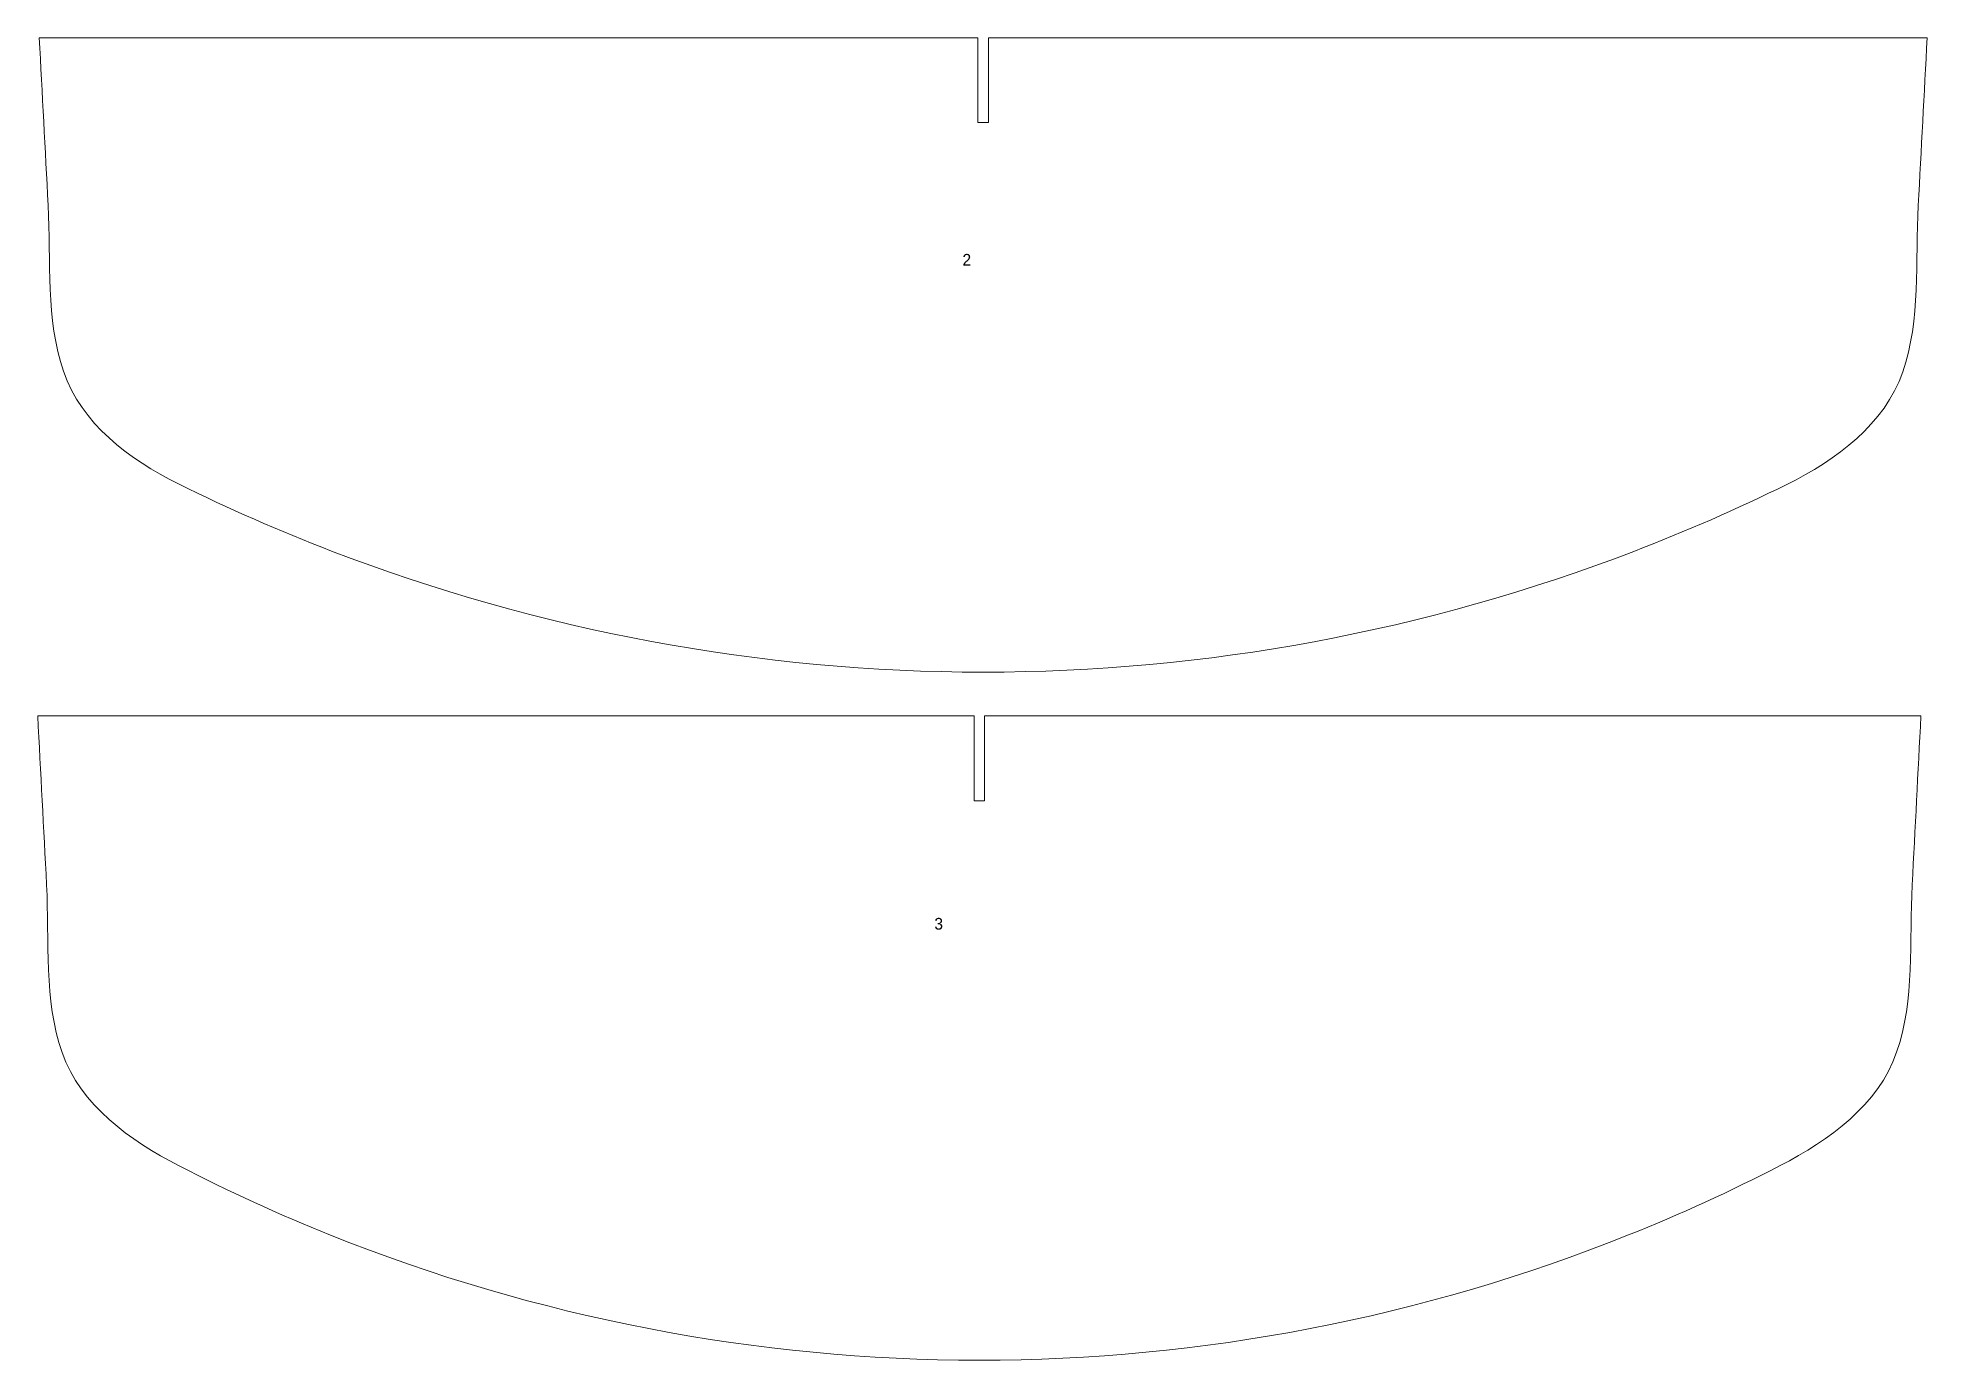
# Model space of a CAD drawing. Header units: inches. Extents: x -11.2 to 11.1, y -15.6 to 0.
import ezdxf

# ---------------------------------------------------------------- set-up
doc = ezdxf.new("R2010")
doc.units = ezdxf.units.IN
doc.header["$MEASUREMENT"] = 0

msp = doc.modelspace()

# ---------------------------------------------------------------- linework, layer by layer
at = {"color": 1, "linetype": 'Continuous', "lineweight": 0}
for p, q in [((-11.147, 0), (-0.062, 0)), ((-0.062, -1), (-0.062, 0)), ((0.062, 0), (11.147, 0)), ((0.062, 0), (0.062, -1)), ((0.062, -1), (-0.062, -1)), ((-11.164, -8.007), (-0.108, -8.007)), ((-0.108, -9.007), (-0.108, -8.007)), ((0.017, -8.007), (11.073, -8.007)), ((0.017, -8.007), (0.017, -9.007)), ((0.017, -9.007), (-0.108, -9.007))]:
    msp.add_line(p, q, dxfattribs=at)
for points, knots in [([(0, -7.489), (-2.634, -7.489), (-5.243, -7.002), (-8.307, -5.824), (-8.911, -5.559), (-10.091, -4.976), (-10.649, -4.555), (-11.072, -3.32), (-11.006, -2.636), (-11.077, -1.318), (-11.112, -0.659), (-11.147, 0)], [0, 0, 0, 0, 0.5, 0.5, 0.625, 0.625, 0.75, 0.75, 0.875, 0.875, 1, 1, 1, 1]), ([(11.147, 0), (11.112, -0.66), (11.077, -1.32), (11.006, -2.639), (11.072, -3.327), (10.645, -4.562), (10.079, -4.982), (8.899, -5.564), (8.297, -5.828), (5.229, -7.006), (2.635, -7.489), (0, -7.489)], [0, 0, 0, 0, 0.125, 0.125, 0.25, 0.25, 0.375, 0.375, 0.5, 0.5, 1, 1, 1, 1]), ([(-0.046, -15.613), (-2.671, -15.613), (-5.271, -15.111), (-8.316, -13.892), (-8.913, -13.618), (-10.078, -13.017), (-10.658, -12.604), (-11.095, -11.357), (-11.026, -10.664), (-11.095, -9.335), (-11.13, -8.671), (-11.164, -8.007)], [0, 0, 0, 0, 0.5, 0.5, 0.625, 0.625, 0.75, 0.75, 0.875, 0.875, 1, 1, 1, 1]), ([(11.073, -8.007), (11.039, -8.671), (11.004, -9.335), (10.935, -10.664), (11.003, -11.356), (10.57, -12.599), (9.995, -13.013), (8.826, -13.617), (8.229, -13.89), (5.185, -15.11), (2.59, -15.613), (-0.046, -15.613)], [0, 0, 0, 0, 0.125, 0.125, 0.25, 0.25, 0.375, 0.375, 0.5, 0.5, 1, 1, 1, 1])]:
    msp.add_open_spline(points, degree=3, knots=knots, dxfattribs=at)

# ---------------------------------------------------------------- texts
at = {"color": 5, "linetype": 'Continuous', "lineweight": 0, "char_height": 0.138, "attachment_point": 1}
for s, insert in [('2', (-0.245, -2.552)), ('3', (-0.577, -10.391))]:
    msp.add_mtext_dynamic_manual_height_columns(s, width=1.8706, gutter_width=0.689, heights=[0], dxfattribs=dict(at, insert=insert))

doc.saveas('drawing.dxf')
